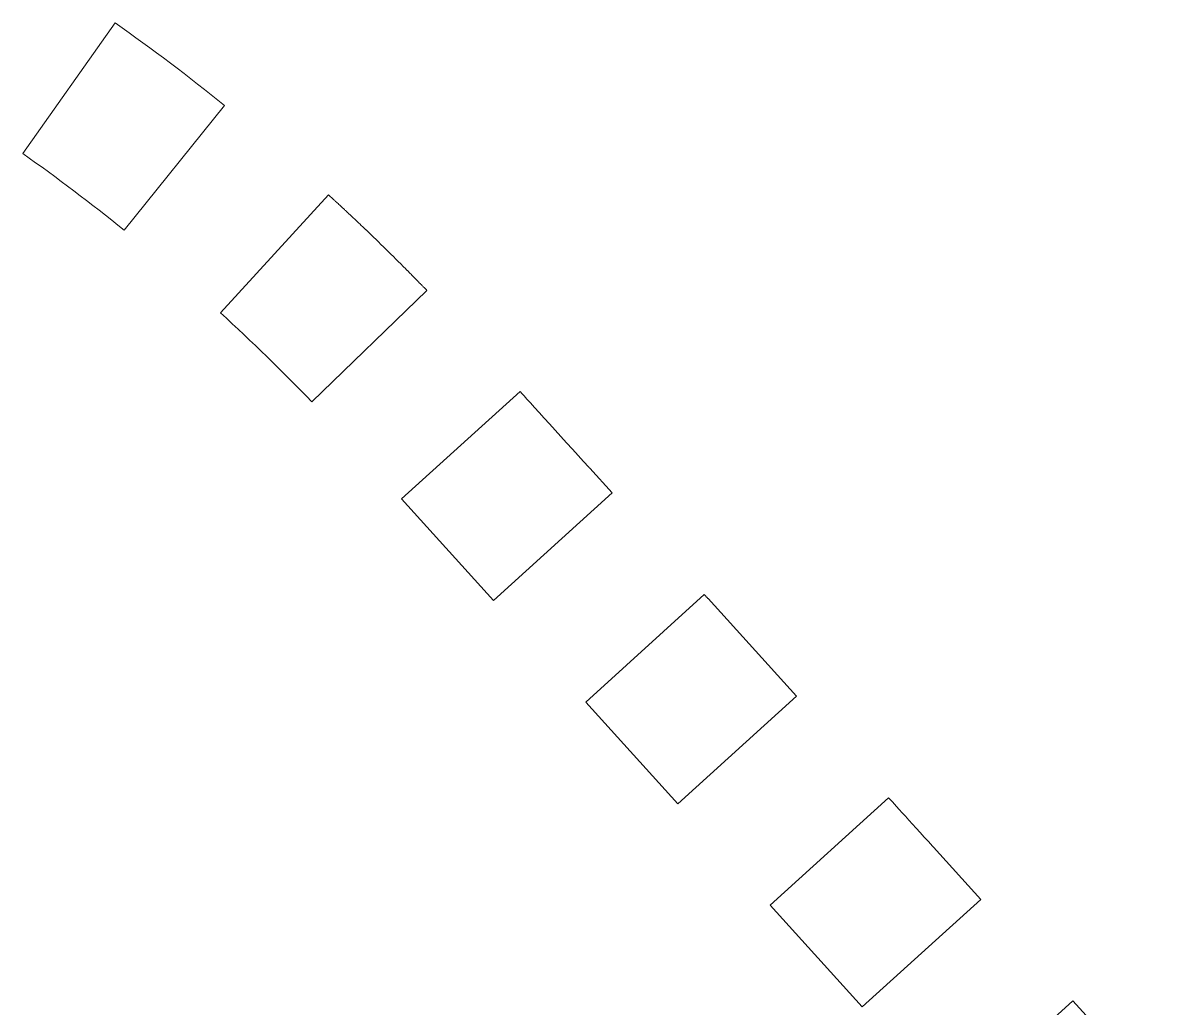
# Model space of a CAD drawing. Header units: inches. Extents: x 0.6 to 14.4, y -15.6 to -2.4.
# Drawn here: x 11.699 to 13.087, y -4.006 to -2.809 of the extents above; entities that cross this region are included whole.
import ezdxf

# ---------------------------------------------------------------- set-up
doc = ezdxf.new("R2010")
doc.units = ezdxf.units.IN
doc.header["$MEASUREMENT"] = 0
doc.layers.add('Layer 1', color=7, linetype='Continuous')

msp = doc.modelspace()

# ---------------------------------------------------------------- linework, layer by layer
at = {"layer": 'Layer 1', "lineweight": 0}
msp.add_lwpolyline([(12.8313, -4.128), (12.9433, -4.2514), (13.0873, -4.1208), (12.9753, -3.9973), (12.9753, -3.9973), (12.8313, -4.128)], dxfattribs=at)
for points, knots in [([(11.9446, -2.9094), (11.901, -2.8742), (11.8567, -2.8407), (11.8116, -2.8089), (11.8116, -2.8089), (11.6994, -2.9677), (11.6994, -2.9677), (11.7411, -2.9971), (11.7825, -3.0284), (11.8225, -3.0607), (11.8225, -3.0607), (11.9446, -2.9094), (11.9446, -2.9094)], [0, 0, 0, 0, 1, 1, 1, 2, 2, 2, 3, 3, 3, 4, 4, 4, 4]), ([(12.0507, -3.2694), (12.0507, -3.2694), (12.1904, -3.1342), (12.1904, -3.1342), (12.1889, -3.1326), (12.1874, -3.131), (12.1859, -3.1295), (12.1857, -3.1294), (12.1856, -3.1293), (12.1855, -3.1291), (12.1851, -3.1287), (12.1847, -3.1283), (12.1843, -3.1279), (12.1842, -3.1277), (12.184, -3.1276), (12.1838, -3.1274), (12.1834, -3.127), (12.1831, -3.1267), (12.1827, -3.1263), (12.1825, -3.126), (12.1823, -3.1258), (12.1821, -3.1256), (12.1817, -3.1253), (12.1814, -3.1249), (12.1811, -3.1246), (12.1805, -3.124), (12.18, -3.1235), (12.1795, -3.123), (12.1793, -3.1228), (12.1792, -3.1226), (12.179, -3.1224), (12.1786, -3.122), (12.1782, -3.1216), (12.1778, -3.1212), (12.1776, -3.121), (12.1773, -3.1208), (12.1772, -3.1206), (12.1768, -3.1202), (12.1764, -3.1198), (12.176, -3.1194), (12.1758, -3.1192), (12.1756, -3.119), (12.1754, -3.1188), (12.175, -3.1184), (12.1746, -3.118), (12.1742, -3.1176), (12.174, -3.1174), (12.1739, -3.1173), (12.1737, -3.1171), (12.1732, -3.1166), (12.1727, -3.1161), (12.1722, -3.1156), (12.1721, -3.1155), (12.1721, -3.1155), (12.172, -3.1154), (12.1708, -3.1141), (12.1696, -3.1129), (12.1684, -3.1117), (12.1684, -3.1117), (12.1684, -3.1117), (12.1683, -3.1116), (12.1677, -3.111), (12.1672, -3.1105), (12.1666, -3.1099), (12.1665, -3.1098), (12.1665, -3.1098), (12.1665, -3.1098), (12.1659, -3.1092), (12.1653, -3.1086), (12.1648, -3.108), (12.1647, -3.108), (12.1647, -3.1079), (12.1646, -3.1079), (12.1487, -3.0919), (12.1326, -3.076), (12.1164, -3.0605), (12.1163, -3.0605), (12.1163, -3.0605), (12.1163, -3.0604), (12.1138, -3.0581), (12.1113, -3.0557), (12.1088, -3.0533), (12.1088, -3.0533), (12.1088, -3.0533), (12.1087, -3.0532), (12.1081, -3.0527), (12.1076, -3.0521), (12.107, -3.0516), (12.1069, -3.0515), (12.1069, -3.0515), (12.1068, -3.0514), (12.1063, -3.0509), (12.1057, -3.0504), (12.1052, -3.0499), (12.1051, -3.0498), (12.105, -3.0497), (12.1049, -3.0496), (12.1044, -3.0491), (12.1038, -3.0485), (12.1032, -3.048), (12.1032, -3.048), (12.1032, -3.048), (12.1031, -3.0479), (12.1019, -3.0468), (12.1007, -3.0456), (12.0995, -3.0445), (12.0994, -3.0444), (12.0992, -3.0442), (12.0991, -3.0441), (12.0986, -3.0437), (12.0982, -3.0433), (12.0978, -3.0429), (12.0976, -3.0427), (12.0973, -3.0425), (12.0971, -3.0423), (12.0968, -3.0419), (12.0964, -3.0416), (12.096, -3.0412), (12.0958, -3.041), (12.0955, -3.0408), (12.0953, -3.0406), (12.095, -3.0402), (12.0946, -3.0399), (12.0942, -3.0395), (12.094, -3.0393), (12.0938, -3.0391), (12.0935, -3.0389), (12.0931, -3.0384), (12.0926, -3.038), (12.0921, -3.0375), (12.0919, -3.0374), (12.0918, -3.0373), (12.0916, -3.0371), (12.0911, -3.0367), (12.0906, -3.0362), (12.0901, -3.0357), (12.0899, -3.0355), (12.0895, -3.0352), (12.0893, -3.0349), (12.089, -3.0346), (12.0887, -3.0344), (12.0884, -3.0341), (12.0881, -3.0338), (12.0878, -3.0335), (12.0875, -3.0332), (12.0872, -3.033), (12.087, -3.0328), (12.0867, -3.0325), (12.0863, -3.0322), (12.0861, -3.0319), (12.0857, -3.0316), (12.0855, -3.0314), (12.0852, -3.0311), (12.085, -3.0309), (12.0847, -3.0306), (12.0843, -3.0303), (12.0839, -3.03), (12.0838, -3.0298), (12.0836, -3.0296), (12.0834, -3.0295), (12.0821, -3.0282), (12.0808, -3.027), (12.0794, -3.0258), (12.0793, -3.0256), (12.0791, -3.0255), (12.079, -3.0254), (12.0786, -3.025), (12.0781, -3.0246), (12.0777, -3.0242), (12.0776, -3.0241), (12.0774, -3.024), (12.0773, -3.0238), (12.0769, -3.0234), (12.0764, -3.023), (12.076, -3.0226), (12.0759, -3.0225), (12.0758, -3.0224), (12.0757, -3.0223), (12.0741, -3.0209), (12.0725, -3.0194), (12.0709, -3.018), (12.0709, -3.018), (11.9397, -3.1614), (11.9397, -3.1614), (11.9774, -3.196), (12.0148, -3.2323), (12.0507, -3.2694)], [0, 0, 0, 0, 1, 1, 1, 2, 2, 2, 3, 3, 3, 4, 4, 4, 5, 5, 5, 6, 6, 6, 7, 7, 7, 8, 8, 8, 9, 9, 9, 10, 10, 10, 11, 11, 11, 12, 12, 12, 13, 13, 13, 14, 14, 14, 15, 15, 15, 16, 16, 16, 17, 17, 17, 18, 18, 18, 19, 19, 19, 20, 20, 20, 21, 21, 21, 22, 22, 22, 23, 23, 23, 24, 24, 24, 25, 25, 25, 26, 26, 26, 27, 27, 27, 28, 28, 28, 29, 29, 29, 30, 30, 30, 31, 31, 31, 32, 32, 32, 33, 33, 33, 34, 34, 34, 35, 35, 35, 36, 36, 36, 37, 37, 37, 38, 38, 38, 39, 39, 39, 40, 40, 40, 41, 41, 41, 42, 42, 42, 43, 43, 43, 44, 44, 44, 45, 45, 45, 46, 46, 46, 47, 47, 47, 48, 48, 48, 49, 49, 49, 50, 50, 50, 51, 51, 51, 52, 52, 52, 53, 53, 53, 54, 54, 54, 55, 55, 55, 56, 56, 56, 57, 57, 57, 58, 58, 58, 59, 59, 59, 60, 60, 60, 61, 61, 61, 62, 62, 62, 62]), ([(12.2714, -3.5107), (12.2714, -3.5107), (12.4155, -3.3801), (12.4155, -3.3801), (12.4155, -3.3801), (12.3882, -3.3501), (12.3882, -3.3501), (12.3879, -3.3497), (12.3876, -3.3494), (12.3873, -3.349), (12.3873, -3.349), (12.3872, -3.3489), (12.3872, -3.3489), (12.354, -3.3123), (12.3035, -3.2567), (12.3035, -3.2567), (12.3035, -3.2567), (12.1595, -3.3873), (12.1595, -3.3873), (12.1595, -3.3873), (12.2714, -3.5107), (12.2714, -3.5107)], [0, 0, 0, 0, 1, 1, 1, 2, 2, 2, 3, 3, 3, 4, 4, 4, 5, 5, 5, 6, 6, 6, 7, 7, 7, 7]), ([(12.4954, -3.7576), (12.4954, -3.7576), (12.6394, -3.627), (12.6394, -3.627), (12.6394, -3.627), (12.5319, -3.5085), (12.5319, -3.5085), (12.5319, -3.5085), (12.5319, -3.5084), (12.5319, -3.5084), (12.5319, -3.5084), (12.5318, -3.5083), (12.5318, -3.5083), (12.5318, -3.5083), (12.5318, -3.5083), (12.5318, -3.5083), (12.5318, -3.5083), (12.5316, -3.5082), (12.5316, -3.5082), (12.5315, -3.508), (12.5313, -3.5079), (12.5312, -3.5077), (12.5312, -3.5077), (12.5311, -3.5076), (12.5311, -3.5076), (12.531, -3.5074), (12.5308, -3.5073), (12.5307, -3.5071), (12.5307, -3.5071), (12.5307, -3.5071), (12.5307, -3.5071), (12.5305, -3.5069), (12.5304, -3.5068), (12.5302, -3.5066), (12.5302, -3.5066), (12.5302, -3.5066), (12.5302, -3.5066), (12.5284, -3.5046), (12.5274, -3.5035), (12.5274, -3.5035), (12.5274, -3.5035), (12.3834, -3.6342), (12.3834, -3.6342), (12.3834, -3.6342), (12.4954, -3.7576), (12.4954, -3.7576)], [0, 0, 0, 0, 1, 1, 1, 2, 2, 2, 3, 3, 3, 4, 4, 4, 5, 5, 5, 6, 6, 6, 7, 7, 7, 8, 8, 8, 9, 9, 9, 10, 10, 10, 11, 11, 11, 12, 12, 12, 13, 13, 13, 14, 14, 14, 15, 15, 15, 15]), ([(12.7194, -4.0045), (12.7194, -4.0045), (12.8634, -3.8739), (12.8634, -3.8739), (12.8634, -3.8739), (12.8059, -3.8106), (12.8059, -3.8106), (12.8056, -3.8102), (12.8052, -3.8097), (12.8048, -3.8093), (12.8048, -3.8093), (12.8047, -3.8092), (12.8047, -3.8092), (12.7776, -3.7794), (12.7514, -3.7504), (12.7514, -3.7504), (12.7514, -3.7504), (12.6074, -3.8811), (12.6074, -3.8811), (12.6074, -3.8811), (12.7194, -4.0045), (12.7194, -4.0045)], [0, 0, 0, 0, 1, 1, 1, 2, 2, 2, 3, 3, 3, 4, 4, 4, 5, 5, 5, 6, 6, 6, 7, 7, 7, 7])]:
    msp.add_open_spline(points, degree=3, knots=knots, dxfattribs=at)

doc.saveas('drawing.dxf')
